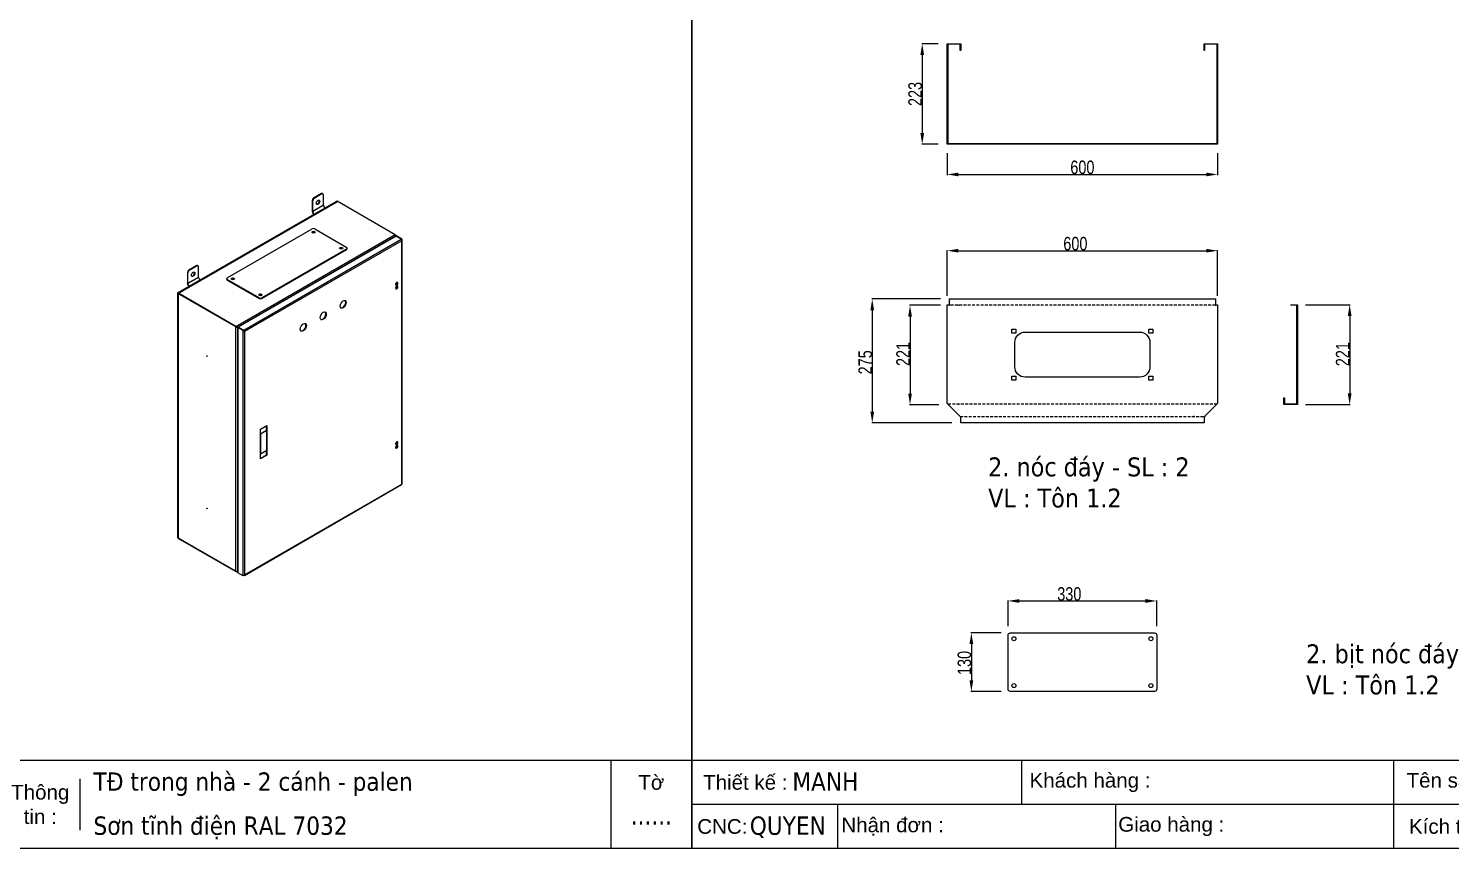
# Model space of a CAD drawing. Header units: inches. Extents: x 21 to 136330, y 8 to 58290.
# Drawn here: x 116674 to 119829, y 22848 to 24668 of the extents above; entities that cross this region are included whole.
import ezdxf
from ezdxf.enums import TextEntityAlignment as Align

# ---------------------------------------------------------------- set-up
doc = ezdxf.new("R2010")
doc.units = ezdxf.units.IN
doc.header["$MEASUREMENT"] = 0
doc.linetypes.add('HIDDEN', pattern=[9.525, 6.35, -3.175])
for name, color, linetype in [('0 KHUNG KT01', 7, 'Continuous'), ('@.0.DM. NÉT CHÍNH', 7, 'Continuous'), ('@.DM. NÉT CẮT', 2, 'Continuous'), ('@.DM. ĐIỂM DẤU', 1, 'Continuous')]:
    doc.layers.add(name, color=color, linetype=linetype)
doc.layers.add('0 TĂNG CỨNG', color=7, linetype='Continuous', lineweight=15)
doc.layers.add('@.0.DM. NÉT ĐỨT', color=8, linetype='HIDDEN', lineweight=9)
doc.layers.add('@.0.DM. KÍCH THƯỚC', color=8, linetype='Continuous', transparency=0.2)
doc.layers.add('@.0.DM. KÍCH THƯỚC @ 1', color=8, linetype='Continuous', transparency=0.2)
doc.styles.add('ARIAL', font='arial.ttf')
doc.styles.add('Note Text (ISO)', font='tahoma.ttf')
doc.styles.add('roman', font='roman.shx', dxfattribs={"width": 0.8})
doc.styles.add('Tahoma (Input Text)', font='tahoma.ttf')
doc.dimstyles.new('Kích thước Duy Mạnh', dxfattribs={"dimtxt": 30, "dimasz": 25, "dimexe": 1.25, "dimexo": 20, "dimtad": 1, "dimdec": 1, "dimtxsty": 'roman', "dimcen": 2.5, "dimclrd": 8, "dimclre": 8, "dimclrt": 2, "dimadec": 0, "dimazin": 0, "dimtfac": 1, "dimtdec": 1, "dimtix": 1, "dimtmove": 0, "dimatfit": 3, "dimfxl": 1, "dimtfillclr": 1, "dimarcsym": 0})

# ---------------------------------------------------------------- blocks, each defined once
blk = doc.blocks.new('KHUNG KT1')
at = {"color": 7}
for p, q in [((7128, -4752), (0, -4752)), ((2294.1, -4752), (2294.1, -5040)), ((6864, -4752), (6864, -5040)), ((5128.7, -4812), (5128.7, -4980)), ((4848, -4896), (0, -4896))]:
    blk.add_line(p, q, dxfattribs=at)
blk.add_lwpolyline([(0, 0), (7128, 0), (7128, -5040), (0, -5040)], close=True, dxfattribs=at)
at = {"layer": '0 KHUNG KT01'}
for p, q in [((1077.9, -4752), (1077.9, -4896)), ((476.3, -4896), (476.3, -5040)), ((1385.1, -4896), (1385.1, -5040))]:
    blk.add_line(p, q, dxfattribs=at)
at = {"color": 2, "char_height": 48, "style": 'ARIAL'}
for s, insert, width, attachment_point in [('  Tên sản phẩm :', (2299.1, -4824), 2202.321, 4), ('  Thiết kế :', (0, -4824), 2202.321, 4), ('  Khách hàng :', (1066.9, -4824), 2202.321, 4), ('Thông\\Ptin :', (4998.8, -4896), 259.945, 5), ('Tờ', (6996, -4824), 264, 5), ('CNC:', (18.2, -4968), 2202.321, 4), ('  Nhận đơn :', (451.9, -4968), 2202.321, 4), ('  Giao hàng :', (1356.7, -4968), 2202.321, 4), ('  Kích thước :', (2307, -4968), 2202.321, 4)]:
    blk.add_mtext(s, dxfattribs=dict(at, insert=insert, width=width, attachment_point=attachment_point))
at = {"color": 1, "style": 'Tahoma (Input Text)', "flags": 8}
for tag, p in [('#03', (1514.7, -4846.3)), ('#01', (328.9, -4851.1)), ('#05', (2819, -4851.1)), ('#07', (4424, -4851.1)), ('#09', (5172.9, -4851.1)), ('#02', (189.8, -4995.1)), ('#04', (1755.3, -4995.1)), ('#06', (2727.8, -4995.1)), ('#08', (4382.7, -4995.1)), ('#10', (5172.9, -4995.1))]:
    blk.add_attdef(tag, p, '', height=60, dxfattribs=at)
blk.add_attdef('#11', text='', height=60, dxfattribs=at).set_placement((6996, -4961.6), align=Align.CENTER)
at = {"layer": '0 TĂNG CỨNG', "color": 1, "style": 'ARIAL'}
blk.add_attdef('#12', (852.8, -4987.6), '', height=60, dxfattribs=at)
blk = doc.blocks.new('ư122')
at = {"layer": '@.0.DM. NÉT CHÍNH'}
for p, q in [((-146.5, 627.6), (203.5, 829.6)), ((203.5, 828.6), (-143.6, 628.2)), ((204, 828.4), (-143.1, 628)), ((205.3, 828.3), (-142.4, 627.6)), ((150.7, 832.2), (151.8, 831.6)), ((150.7, 832.2), (150.7, 809.1)), ((151.8, 808.4), (151.8, 831.6)), ((151.8, 808.4), (175.4, 822.1)), ((175.5, 821.4), (151.9, 807.8)), ((171.4, 847.5), (153.7, 837.3)), ((154.7, 836.7), (153.7, 837.3)), ((172.4, 846.9), (154.7, 836.7)), ((171.4, 847.5), (172.4, 846.9)), ((174.5, 847.1), (173.4, 847.7)), ((175.4, 822.1), (175.4, 845.2)), ((175.5, 821.4), (178, 814.9)), ((203.5, 829.3), (206.4, 831)), ((203.5, 829.3), (205.3, 828.3)), ((203.5, 828.3), (203.5, 829.3)), ((203.7, 828.2), (203.5, 828.3)), ((205.3, 828.3), (205.3, 828.3)), ((205.3, 828.3), (205.3, 828.3)), ((206.4, 831), (334.9, 756.8)), ((150.7, 809.1), (151.8, 808.4)), ((151.9, 807.8), (151, 807.7)), ((153.6, 800.9), (151, 807.7)), ((154.4, 801.3), (151.9, 807.8)), ((-37.8, 660.1), (150.8, 768.9)), ((153.7, 762.8), (150.3, 760.8)), ((153.7, 762.9), (153.7, 762.8)), ((157.1, 760.8), (153.7, 762.8)), ((156.7, 768.9), (227.4, 728.1)), ((-18.6, 552.7), (334.9, 756.8)), ((335.2, 753.1), (-14.4, 551.3)), ((336.8, 753.2), (-13.5, 550.9)), ((-1, 544.6), (347.9, 746)), ((349.6, 742.9), (0.8, 541.5)), ((215, 727.4), (211.6, 725.5)), ((215, 727.5), (215, 727.4)), ((218.4, 725.5), (215, 727.4)), ((228.6, 725.4), (228.6, 726.4)), ((335.6, 754.4), (335.3, 754.6)), ((335.6, 754.8), (335.6, 753.3)), ((336.8, 753.2), (348.6, 746.4)), ((337.9, 753.8), (337, 753.3)), ((337, 753.1), (337, 753.3)), ((337, 753.3), (348.8, 746.5)), ((349.6, 747), (337.9, 753.8)), ((347.9, 746), (348.6, 746.4)), ((348.6, 745.4), (348.6, 746.4)), ((348.6, 745.4), (348.6, 745.4)), ((348.8, 746.5), (349.6, 747)), ((348.8, 745.2), (348.8, 746.5)), ((349.6, 744.9), (349.1, 744.6)), ((349.5, 743.8), (350.3, 744.3)), ((349.6, 747), (349.6, 744.9)), ((349.6, 202.6), (349.6, 742.9)), ((350.4, 203.7), (350.4, 743.9)), ((227.4, 724.7), (38.8, 615.8)), ((38.8, 614.8), (227.4, 723.7)), ((227.4, 723.7), (227.4, 724.7)), ((-126.2, 672.3), (-125.2, 671.7)), ((-126.2, 672.3), (-126.2, 649.2)), ((-125.2, 648.5), (-125.2, 671.7)), ((-105.6, 687.6), (-123.3, 677.4)), ((-122.2, 676.8), (-123.3, 677.4)), ((-104.5, 687), (-122.2, 676.8)), ((-105.6, 687.6), (-104.5, 687)), ((-102.5, 687.2), (-103.5, 687.8)), ((-101.6, 662.2), (-101.6, 685.3)), ((-126.2, 649.2), (-125.2, 648.5)), ((-125, 647.9), (-125.9, 647.8)), ((-123.3, 641), (-125.9, 647.8)), ((-125.2, 648.5), (-101.6, 662.2)), ((-101.5, 661.5), (-125, 647.9)), ((-122.5, 641.4), (-125, 647.9)), ((-101.5, 661.5), (-99, 655)), ((-39, 657.3), (-39, 658.4)), ((-37.8, 655.6), (-37.8, 656.7)), ((32.9, 615.8), (-37.8, 656.7)), ((-37.8, 655.6), (32.9, 614.8)), ((-25.4, 659.4), (-28.8, 657.4)), ((-25.4, 659.5), (-25.4, 659.4)), ((-22, 657.4), (-25.4, 659.4)), ((337, 644.8), (337, 648.8)), ((337, 636.6), (337, 640.6)), ((337.3, 644.9), (337.9, 645.3)), ((338.1, 644.4), (337.3, 644.9)), ((337.3, 636.8), (337.9, 637.1)), ((338.1, 636.2), (337.3, 636.8)), ((338.7, 644.7), (337.9, 645.3)), ((338.7, 636.6), (337.9, 637.1)), ((338.1, 649.9), (338.7, 650.2)), ((338.7, 644.7), (338.1, 644.4)), ((338.1, 641.7), (338.7, 642)), ((338.7, 636.6), (338.1, 636.2)), ((-147.2, 84.3), (-147.2, 626.5)), ((-147.1, 626.9), (-144.2, 628.6)), ((-18.6, 552.7), (-147.1, 626.9)), ((-147.1, 625.9), (-147.1, 626.9)), ((-18.6, 551.7), (-147.1, 625.9)), ((-18.6, 551.7), (-146.5, 625.5)), ((-146.5, 625.5), (-146.5, 83.2)), ((-142.4, 627.6), (-144.2, 628.6)), ((-142.4, 627.6), (-142.4, 627.6)), ((-142.4, 627.6), (-142.4, 627.6)), ((-142.4, 627.6), (-142.4, 627.6)), ((35.9, 624), (32.5, 622)), ((32.9, 614.8), (32.9, 615.8)), ((35.9, 624.1), (35.9, 624)), ((39.2, 622), (35.9, 624)), ((38.8, 614.8), (38.8, 615.8)), ((-18.6, 551.7), (-18.6, 552.7)), ((-18.6, 9.4), (-18.6, 551.7)), ((-16.9, 551.7), (-16.2, 551.3)), ((-16.2, 551.3), (-15.1, 550.7)), ((-15.3, 550.5), (-15.3, 7.9)), ((-14.5, 551), (-15.1, 550.7)), ((-14.9, 550.5), (-15.1, 550.7)), ((-14.9, 550.5), (-15.1, 550.7)), ((-15.1, 550.7), (-15.1, 550.5)), ((-14.5, 550.3), (-13.6, 550.8)), ((-14.5, 550.3), (-14.5, 6)), ((-2.7, 543.5), (-14.5, 550.3)), ((-13.6, 550.8), (-1.9, 544)), ((-1.7, 544.1), (-13.5, 550.9)), ((-13.5, 550.9), (-13.5, 550.8)), ((-1.9, 544), (-2.7, 543.5)), ((-2.7, 541.5), (-2.7, 543.5)), ((-2.7, 541.5), (-1.9, 542)), ((-2.7, 1.2), (-2.7, 541.5)), ((-1.9, 544), (-1.9, 542)), ((-1.9, 543.2), (-1.7, 543.1)), ((-1, 542.5), (-1.9, 543)), ((-1, 542.5), (-1.9, 543)), ((-1.7, 544.1), (-1, 544.6)), ((-1.7, 543.1), (-1.7, 544.1)), ((-1, 543.5), (-1.7, 543.1)), ((-1.6, 541.1), (-0.1, 542)), ((-1, 544.6), (-1, 543.5)), ((-1, 542.5), (-0.3, 542.9)), ((-1, 541.8), (-1, 542.5)), ((-0.2, 542.1), (-0.1, 542.2)), ((-0.2, 541.9), (-0.2, 542.1)), ((-0.1, 542), (-0.1, 543.8)), ((-0.1, 542), (0.8, 541.5)), ((0.8, 541.5), (0.8, 1.2)), ((36.2, 324.8), (50.3, 332.9)), ((36.2, 258.8), (36.2, 324.8)), ((36.2, 314.4), (49.4, 322)), ((50.2, 321.5), (36.2, 313.4)), ((49.4, 322), (49.4, 332.4)), ((50.2, 321.5), (49.4, 322)), ((50.2, 300.1), (50.2, 321.5)), ((50.3, 332.9), (50.3, 300.1)), ((36.2, 313.4), (36.2, 313.5)), ((36.2, 313.4), (36.2, 270.2)), ((50.3, 300.1), (50.2, 300.2)), ((50.3, 300.1), (50.2, 300.1)), ((50.2, 299.7), (50.3, 299.8)), ((50.2, 278.3), (50.2, 299.7)), ((50.3, 299.8), (50.3, 266.9)), ((337, 291), (337, 295)), ((337, 282.8), (337, 286.8)), ((337.3, 291.1), (337.9, 291.4)), ((338.1, 290.6), (337.3, 291.1)), ((338.7, 290.9), (337.9, 291.4)), ((338.1, 296), (338.7, 296.4)), ((338.7, 290.9), (338.1, 290.6)), ((338.1, 287.9), (338.7, 288.2)), ((36.2, 270.2), (50.2, 278.3)), ((36.2, 270.2), (36.2, 270.2)), ((36.2, 259.8), (49.4, 267.5)), ((50.3, 266.9), (36.2, 258.8)), ((49.4, 267.5), (49.4, 277.8)), ((50.3, 266.9), (49.4, 267.5)), ((337.3, 282.9), (337.9, 283.3)), ((338.1, 282.4), (337.3, 282.9)), ((338.7, 282.8), (337.9, 283.3)), ((338.7, 282.8), (338.1, 282.4)), ((0.3, 0.1), (349.1, 201.5)), ((0.8, 1.2), (349.6, 202.6)), ((-147, 83.6), (-147.1, 83.6)), ((-18.6, 9.4), (-147.1, 83.6)), ((-147.1, 83.6), (-147.1, 82.6)), ((-147.1, 82.6), (-18.6, 8.4)), ((-146.5, 83.2), (-18.6, 9.4)), ((-18.6, 9.4), (-18.6, 8.4)), ((-16.5, 8.8), (-15.3, 9.5)), ((-2.7, -0.8), (-14.5, 6)), ((-2.7, -0.8), (-2.7, 1.2)), ((-1.9, 0.9), (-1.9, -0.3)), ((-1.7, 0.8), (-1.9, 0.9)), ((-1.7, 0.8), (-1.6, 0.9)), ((-1.7, 0.8), (-1.7, -0.2)), ((-1, 0.2), (-1.7, -0.2)), ((-1, 0.2), (-1, 0.8)), ((-0.1, 0), (-0.1, 0.9)), ((-1.9, -0.3), (-2.7, -0.8)), ((-1.9, -0.1), (-1.7, -0.2))]:
    blk.add_line(p, q, dxfattribs=at)
for centre, major_axis, start_param, end_param in [((153.7, 833.9), (-2.08, -3.61), 3.926991, 5.497787), ((154.7, 833.3), (2.08, 3.61), 0.785398, 2.356194), ((162.5, 828.8), (-2.71, -4.69), 0.197088, 2.944505), ((171.4, 844.1), (2.08, 3.61), 0, 0.785398), ((172.4, 843.5), (2.08, 3.61), 5.497787, 7.068583), ((176.4, 821.4), (-0.75, 1.3), 0.785398, 1.308997), ((205.3, 828.6), (2.5, 0), 1.770509, 2.356194), ((205.3, 826.2), (-1.25, 2.17), 5.497787, 6.283185), ((152.8, 807.8), (1.5, -2.6), 3.926991, 4.45059), ((152.8, 807.8), (-0.75, 1.3), 0.785398, 1.308997), ((153.7, 760.8), (3.75, 0), 0.237941, 2.903652), ((153.7, 767.2), (4.17, 0), 0.785398, 2.356194), ((215, 725.4), (3.75, 0), 0.237941, 2.903652), ((224.4, 726.4), (4.17, 0), 5.497787, 7.068583), ((333.1, 753.8), (1.77, 3.06), 4.790313, 5.235988), ((333.1, 754.8), (2.5, 0), 6.021386, 6.871467), ((347.9, 743.9), (1.25, -2.17), 1.832596, 2.356194), ((347.9, 743.9), (1.25, -2.17), 0.785398, 1.832596), ((347.9, 743.9), (2.5, 0), 0.261799, 0.785398), ((347.9, 743.9), (2.5, 0), 5.497787, 6.544985), ((224.4, 725.4), (4.17, 0), 5.497787, 6.283185), ((-123.3, 674), (-2.08, -3.61), 3.926991, 5.497787), ((-122.2, 673.4), (2.08, 3.61), 0.785398, 2.356194), ((-114.4, 668.9), (-2.71, -4.69), 0.197088, 2.944505), ((-105.6, 684.2), (2.08, 3.61), 0, 0.785398), ((-104.5, 683.6), (2.08, 3.61), 5.497787, 7.068583), ((-124.1, 647.9), (1.5, -2.6), 3.926991, 4.45059), ((-124.1, 647.9), (-0.75, 1.3), 0.785398, 1.308997), ((-100.5, 661.5), (-0.75, 1.3), 0.785398, 1.308997), ((-34.9, 658.4), (-4.17, 0), 5.497787, 7.068583), ((-34.9, 657.3), (-4.17, 0), 0, 0.785398), ((-25.4, 657.3), (3.75, 0), 0.237941, 2.903652), ((338.1, 647.1), (-1.67, -2.89), 3.926991, 7.068583), ((338.1, 639), (-1.67, -2.89), 3.926991, 7.068583), ((337.3, 647.6), (-1.67, -2.89), 0.268375, 0.785398), ((337.3, 639.5), (-1.67, -2.89), 0.268375, 0.785398), ((337.9, 648), (1.67, 2.89), 3.926991, 6.01481), ((337.9, 639.8), (1.67, 2.89), 3.926991, 6.01481), ((338.7, 647.5), (1.67, 2.89), 3.926991, 7.068583), ((338.7, 639.3), (1.67, 2.89), 3.926991, 7.068583), ((-144.7, 626.5), (-2.5, 0), 5.497787, 6.623022), ((-142.4, 625.5), (-1.25, 2.17), 5.497787, 5.579459), ((35.9, 622), (3.75, 0), 0.237941, 2.903652), ((35.9, 617.5), (-4.17, 0), 0.785398, 2.356194), ((35.9, 616.5), (4.17, 0), 3.926991, 5.497787), ((218.5, 602.2), (-4.79, -8.3), 0.092363, 3.04923), ((174.3, 576.7), (-4.79, -8.3), 0.092363, 3.04923), ((-16.9, 552.7), (-2.5, 0), 0.785398, 1.832596), ((-1, 542.5), (2.5, 0), 3.926991, 4.45059), ((-1, 542.5), (-1.25, 0), 0.785398, 2.356194), ((-1, 542.5), (2.5, 0), 4.45059, 5.497787), ((-1, 542.5), (-1.25, 2.17), 4.974188, 5.497787), ((-1, 542.5), (0.63, -1.08), 0.785398, 2.356194), ((-1, 542.5), (-1.25, 2.17), 3.926991, 4.974188), ((130.1, 551.2), (-4.79, -8.3), 0.092363, 3.04923), ((338.1, 293.3), (-1.67, -2.89), 3.926991, 7.068583), ((338.1, 285.1), (-1.67, -2.89), 3.926991, 7.068583), ((337.3, 293.8), (-1.67, -2.89), 0.268375, 0.785398), ((337.9, 294.2), (1.67, 2.89), 3.926991, 6.01481), ((337.9, 286), (1.67, 2.89), 3.926991, 6.01481), ((338.7, 293.7), (1.67, 2.89), 3.926991, 7.068583), ((338.7, 285.5), (1.67, 2.89), 3.926991, 7.068583), ((337.3, 285.7), (-1.67, -2.89), 0.268375, 0.785398), ((347.9, 203.7), (1.25, -2.17), 0, 0.785398), ((347.9, 203.7), (2.5, 0), 5.497787, 6.283185), ((-144.7, 84.3), (-2.5, 0), 0, 0.785398), ((-16.9, 10.4), (2.5, 0), 3.926991, 4.974188), ((-16.9, 11.5), (-1.77, -3.06), 1.047198, 1.492872), ((-1, 2.3), (-2.5, 0), 0.785398, 1.308997), ((-1, 2.3), (-2.5, 0), 1.308997, 2.356194), ((-1, 2.3), (1.25, -2.17), 5.497787, 6.021386), ((-1, 2.3), (1.25, -2.17), 6.021386, 7.068583)]:
    blk.add_ellipse(centre, major_axis=major_axis, ratio=0.57735, start_param=start_param, end_param=end_param, dxfattribs=at)
for centre, major_axis in [((163.6, 828.2), (2.71, 4.69)), ((153.7, 761.8), (3.75, 0)), ((215, 726.4), (3.75, 0)), ((-113.4, 668.3), (2.71, 4.69)), ((-25.4, 658.4), (3.75, 0)), ((35.9, 623), (3.75, 0)), ((219.4, 601.7), (-4.79, -8.3)), ((175.2, 576.2), (-4.79, -8.3)), ((131, 550.7), (-4.79, -8.3)), ((-82.6, 486.6), (0.417, -0.722)), ((-82.6, 148.4), (0.417, -0.722))]:
    blk.add_ellipse(centre, major_axis=major_axis, ratio=0.57735, dxfattribs=at)
for points, knots in [([(334.9, 756.8), (335.1, 756.3), (335.3, 755.3), (335.3, 754.3), (335.2, 753.9), (335.1, 753.4), (335, 753)], [0, 0, 0, 0, 1.026322, 1.026322, 1.026322, 1.492872, 1.492872, 1.492872, 1.492872]), ([(336, 753.3), (336.2, 753.4), (336.4, 753.6), (336.6, 753.6), (336.7, 753.6), (336.7, 753.7), (336.7, 753.7)], [-0.4991094, -0.4991094, -0.4991094, -0.4991094, -0.3376904, -0.3376904, -0.3376904, -0.3123669, -0.3123669, -0.3123669, -0.3123669]), ([(-15.1, 550.7), (-15.5, 551.2), (-16.2, 551.8), (-17.1, 552.3), (-17.6, 552.5), (-18.1, 552.7), (-18.6, 552.7)], [0, 0, 0, 0, 1.026322, 1.026322, 1.026322, 1.570796, 1.570796, 1.570796, 1.570796]), ([(-15.3, 550.5), (-15.2, 550.5), (-15.1, 550.5), (-15, 550.5), (-14.9, 550.5), (-14.9, 550.5)], [0, 0, 0, 0, 0.05927995, 0.05927995, 0.09014285, 0.09014285, 0.09014285, 0.09014285]), ([(-14.9, 550.5), (-14.8, 550.6), (-14.6, 550.6), (-14.3, 550.6), (-14.1, 550.7), (-13.9, 550.8), (-13.9, 550.8), (-13.8, 550.8)], [0, 0, 0, 0, 0.0657669, 0.0657669, 0.1323234, 0.1323234, 0.156553, 0.156553, 0.156553, 0.156553]), ([(-14.1, 551.3), (-14.1, 551.2), (-14.1, 551.1), (-14.1, 550.9), (-14, 550.8), (-14, 550.7)], [-0.27624246, -0.27624246, -0.27624246, -0.27624246, -0.21413632, -0.21413632, -0.17938515, -0.17938515, -0.17938515, -0.17938515]), ([(-14, 551.3), (-14, 551.1), (-14, 551), (-14, 550.9), (-14, 550.8), (-14, 550.7)], [-0.29607044, -0.29607044, -0.29607044, -0.29607044, -0.23376334, -0.23376334, -0.20012323, -0.20012323, -0.20012323, -0.20012323]), ([(-18.6, 8.4), (-17.7, 8.3), (-16.7, 8.5), (-16, 9.2), (-15.7, 9.4), (-15.4, 9.8), (-15.3, 10.1)], [0, 0, 0, 0, 1.026322, 1.026322, 1.026322, 1.454382, 1.454382, 1.454382, 1.454382]), ([(-15.3, 7.9), (-15.3, 7.7), (-15.2, 7.5), (-15.2, 7.3), (-15.2, 7.3), (-15.2, 7.2), (-15.2, 7.1)], [-0.468655, -0.468655, -0.468655, -0.468655, -0.350237, -0.350237, -0.350237, -0.3033353, -0.3033353, -0.3033353, -0.3033353])]:
    blk.add_open_spline(points, degree=3, knots=knots, dxfattribs=at)
for points in [[(335.2, 753.1), (335.4, 753.2), (335.5, 753.2), (335.7, 753.3)], [(335.7, 753.3), (335.8, 753.3), (335.9, 753.3), (336, 753.3)], [(336, 753.3), (336.2, 753.3), (336.5, 753.3), (336.8, 753.2)], [(336.7, 753.7), (336.6, 753.5), (336.5, 753.4), (336.4, 753.3)], [(336.7, 753.7), (337.1, 753.8), (337.5, 753.8), (337.9, 753.8)], [(337, 753.3), (336.9, 753.3), (336.9, 753.2), (336.8, 753.2)], [(-15.2, 550.5), (-15.2, 550.5), (-15.3, 550.5), (-15.3, 550.5)], [(-14.5, 550.3), (-14.8, 550.4), (-15.1, 550.5), (-15.2, 550.5)], [(-14.9, 550.5), (-15, 550.5), (-15.1, 550.5), (-15.2, 550.5)], [(-14.1, 551.3), (-14.4, 551.4), (-14.6, 551.1), (-14.5, 550.6)], [(-14, 551.3), (-14, 551.3), (-14.1, 551.3), (-14.1, 551.3)], [(-13.5, 550.9), (-13.7, 551.1), (-13.9, 551.2), (-14, 551.3)], [(-13.8, 550.8), (-13.7, 550.8), (-13.7, 550.8), (-13.6, 550.8)], [(-15.2, 7.1), (-15.1, 6.7), (-14.9, 6.3), (-14.5, 6)]]:
    blk.add_open_spline(points, degree=3, dxfattribs=at)
blk = doc.blocks.new('*D1843')
at = {"layer": '@.0.DM. KÍCH THƯỚC', "color": 8, "lineweight": -2, "transparency": 16777216}
for p, q in [((118712.5, 24074.9), (118712.5, 24176.2)), ((119312.5, 24074.9), (119312.5, 24176.2))]:
    blk.add_line(p, q, dxfattribs=at)
at = {"layer": '@.0.DM. KÍCH THƯỚC', "lineweight": -2, "transparency": 16777216}
blk.add_line((118737.5, 24174.9), (119287.5, 24174.9), dxfattribs=at)
at = {"layer": '@.0.DM. KÍCH THƯỚC', "transparency": 16777216}
for points in [[(118737.5, 24179.1), (118737.5, 24170.8), (118712.5, 24174.9)], [(119287.5, 24179.1), (119287.5, 24170.8), (119312.5, 24174.9)]]:
    blk.add_solid(points, dxfattribs=at)
at = {"layer": 'Defpoints', "color": 0, "transparency": 16777216}
for p in [(119312.5, 24174.9), (118712.5, 24054.9), (119312.5, 24054.9)]:
    blk.add_point(p, dxfattribs=at)
at = {"layer": '@.0.DM. KÍCH THƯỚC', "color": 2, "transparency": 16777216, "insert": (118970.2, 24205.6), "char_height": 30, "attachment_point": 1, "style": 'roman'}
blk.add_mtext('600', dxfattribs=at)
blk = doc.blocks.new('*D1844')
at = {"layer": '@.0.DM. KÍCH THƯỚC', "color": 8, "lineweight": -2, "transparency": 16777216}
for p, q in [((118697.5, 24067.8), (118545, 24067.8)), ((118722.5, 23792.8), (118545, 23792.8))]:
    blk.add_line(p, q, dxfattribs=at)
at = {"layer": '@.0.DM. KÍCH THƯỚC', "lineweight": -2, "transparency": 16777216}
blk.add_line((118546.2, 24042.8), (118546.2, 23817.8), dxfattribs=at)
at = {"layer": '@.0.DM. KÍCH THƯỚC', "transparency": 16777216}
for points in [[(118542.1, 24042.8), (118550.4, 24042.8), (118546.2, 24067.8)], [(118542.1, 23817.8), (118550.4, 23817.8), (118546.2, 23792.8)]]:
    blk.add_solid(points, dxfattribs=at)
at = {"layer": 'Defpoints', "color": 0, "transparency": 16777216}
for p in [(118717.5, 24067.8), (118546.2, 23792.8), (118742.5, 23792.8)]:
    blk.add_point(p, dxfattribs=at)
at = {"layer": '@.0.DM. KÍCH THƯỚC', "color": 2, "transparency": 16777216, "insert": (118515.6, 23900.4), "char_height": 30, "attachment_point": 1, "rotation": 90, "style": 'roman'}
blk.add_mtext('275', dxfattribs=at)
blk = doc.blocks.new('*D1845')
at = {"layer": '@.0.DM. KÍCH THƯỚC', "color": 8, "lineweight": -2, "transparency": 16777216}
for p, q in [((118847.5, 23341.7), (118847.5, 23398.8)), ((119177.5, 23341.7), (119177.5, 23398.8))]:
    blk.add_line(p, q, dxfattribs=at)
at = {"layer": '@.0.DM. KÍCH THƯỚC', "lineweight": -2, "transparency": 16777216}
blk.add_line((118872.5, 23397.6), (119152.5, 23397.6), dxfattribs=at)
at = {"layer": '@.0.DM. KÍCH THƯỚC', "transparency": 16777216}
for points in [[(118872.5, 23401.7), (118872.5, 23393.4), (118847.5, 23397.6)], [(119152.5, 23401.7), (119152.5, 23393.4), (119177.5, 23397.6)]]:
    blk.add_solid(points, dxfattribs=at)
at = {"layer": 'Defpoints', "color": 0, "transparency": 16777216}
for p in [(119177.5, 23397.6), (118847.5, 23321.7), (119177.5, 23321.7)]:
    blk.add_point(p, dxfattribs=at)
at = {"layer": '@.0.DM. KÍCH THƯỚC', "color": 2, "transparency": 16777216, "insert": (118956.7, 23428.2), "char_height": 30, "attachment_point": 1, "style": 'roman'}
blk.add_mtext('330', dxfattribs=at)
blk = doc.blocks.new('*D1846')
at = {"layer": '@.0.DM. KÍCH THƯỚC', "color": 8, "lineweight": -2, "transparency": 16777216}
for p, q in [((118832.5, 23326.7), (118764.9, 23326.7)), ((118832.5, 23196.7), (118764.9, 23196.7))]:
    blk.add_line(p, q, dxfattribs=at)
at = {"layer": '@.0.DM. KÍCH THƯỚC', "lineweight": -2, "transparency": 16777216}
blk.add_line((118766.2, 23301.7), (118766.2, 23221.7), dxfattribs=at)
at = {"layer": '@.0.DM. KÍCH THƯỚC', "transparency": 16777216}
for points in [[(118762, 23301.7), (118770.3, 23301.7), (118766.2, 23326.7)], [(118762, 23221.7), (118770.3, 23221.7), (118766.2, 23196.7)]]:
    blk.add_solid(points, dxfattribs=at)
at = {"layer": 'Defpoints', "color": 0, "transparency": 16777216}
for p in [(118852.5, 23326.7), (118766.2, 23196.7), (118852.5, 23196.7)]:
    blk.add_point(p, dxfattribs=at)
at = {"layer": '@.0.DM. KÍCH THƯỚC', "color": 2, "transparency": 16777216, "insert": (118735.6, 23233.2), "char_height": 30, "attachment_point": 1, "rotation": 90, "style": 'roman'}
blk.add_mtext('130', dxfattribs=at)
blk = doc.blocks.new('*D1851')
at = {"layer": '@.0.DM. KÍCH THƯỚC', "color": 8, "lineweight": -2, "transparency": 16777216}
for p, q in [((118697.5, 24053.9), (118628.9, 24053.9)), ((118693.7, 23833), (118628.9, 23833))]:
    blk.add_line(p, q, dxfattribs=at)
at = {"layer": '@.0.DM. KÍCH THƯỚC', "lineweight": -2, "transparency": 16777216}
blk.add_line((118630.1, 24028.9), (118630.1, 23858), dxfattribs=at)
at = {"layer": '@.0.DM. KÍCH THƯỚC', "transparency": 16777216}
for points in [[(118626, 24028.9), (118634.3, 24028.9), (118630.1, 24053.9)], [(118626, 23858), (118634.3, 23858), (118630.1, 23833)]]:
    blk.add_solid(points, dxfattribs=at)
at = {"layer": 'Defpoints', "color": 0, "transparency": 16777216}
for p in [(118717.5, 24053.9), (118630.1, 23833), (118713.7, 23833)]:
    blk.add_point(p, dxfattribs=at)
at = {"layer": '@.0.DM. KÍCH THƯỚC', "color": 2, "transparency": 16777216, "insert": (118599.5, 23919), "char_height": 30, "attachment_point": 1, "rotation": 90, "style": 'roman'}
blk.add_mtext('221', dxfattribs=at)
blk = doc.blocks.new('*D1880')
at = {"layer": '@.0.DM. KÍCH THƯỚC', "color": 8, "lineweight": -2, "transparency": 16777216}
for p, q in [((119507.4, 24054.9), (119606.8, 24054.9)), ((119507.4, 23833.6), (119606.8, 23833.6))]:
    blk.add_line(p, q, dxfattribs=at)
at = {"layer": '@.0.DM. KÍCH THƯỚC', "lineweight": -2, "transparency": 16777216}
blk.add_line((119605.6, 24029.9), (119605.6, 23858.6), dxfattribs=at)
at = {"layer": '@.0.DM. KÍCH THƯỚC', "transparency": 16777216}
for points in [[(119601.4, 24029.9), (119609.8, 24029.9), (119605.6, 24054.9)], [(119601.4, 23858.6), (119609.8, 23858.6), (119605.6, 23833.6)]]:
    blk.add_solid(points, dxfattribs=at)
at = {"layer": 'Defpoints', "color": 0, "transparency": 16777216}
for p in [(119487.4, 24054.9), (119487.4, 23833.6), (119605.6, 23833.6)]:
    blk.add_point(p, dxfattribs=at)
at = {"layer": '@.0.DM. KÍCH THƯỚC', "color": 2, "transparency": 16777216, "insert": (119575, 23918.6), "char_height": 30, "attachment_point": 1, "rotation": 90, "style": 'roman'}
blk.add_mtext('221', dxfattribs=at)
blk = doc.blocks.new('*D1882')
at = {"layer": '@.0.DM. KÍCH THƯỚC', "color": 8, "lineweight": -2, "transparency": 16777216}
for p, q in [((118692.5, 24634.3), (118655.9, 24634.3)), ((118692.5, 24411.3), (118655.9, 24411.3))]:
    blk.add_line(p, q, dxfattribs=at)
at = {"layer": '@.0.DM. KÍCH THƯỚC', "lineweight": -2, "transparency": 16777216}
blk.add_line((118657.1, 24609.3), (118657.1, 24436.3), dxfattribs=at)
at = {"layer": '@.0.DM. KÍCH THƯỚC', "transparency": 16777216}
for points in [[(118653, 24609.3), (118661.3, 24609.3), (118657.1, 24634.3)], [(118653, 24436.3), (118661.3, 24436.3), (118657.1, 24411.3)]]:
    blk.add_solid(points, dxfattribs=at)
at = {"layer": 'Defpoints', "color": 0, "transparency": 16777216}
for p in [(118712.5, 24634.3), (118657.1, 24411.3), (118712.5, 24411.3)]:
    blk.add_point(p, dxfattribs=at)
at = {"layer": '@.0.DM. KÍCH THƯỚC', "color": 2, "transparency": 16777216, "insert": (118641.5, 24522.8), "char_height": 30, "attachment_point": 5, "rotation": 90, "style": 'roman'}
blk.add_mtext('223', dxfattribs=at)
blk = doc.blocks.new('*D1883')
at = {"layer": '@.0.DM. KÍCH THƯỚC', "color": 8, "lineweight": -2, "transparency": 16777216}
for p, q in [((118712.5, 24391.3), (118712.5, 24342.9)), ((119312.5, 24391.3), (119312.5, 24342.9))]:
    blk.add_line(p, q, dxfattribs=at)
at = {"layer": '@.0.DM. KÍCH THƯỚC', "lineweight": -2, "transparency": 16777216}
blk.add_line((118737.5, 24344.1), (119287.5, 24344.1), dxfattribs=at)
at = {"layer": '@.0.DM. KÍCH THƯỚC', "transparency": 16777216}
for points in [[(118737.5, 24348.3), (118737.5, 24340), (118712.5, 24344.1)], [(119287.5, 24348.3), (119287.5, 24340), (119312.5, 24344.1)]]:
    blk.add_solid(points, dxfattribs=at)
at = {"layer": 'Defpoints', "color": 0, "transparency": 16777216}
for p in [(118712.5, 24411.3), (119312.5, 24411.3), (119312.5, 24344.1)]:
    blk.add_point(p, dxfattribs=at)
at = {"layer": '@.0.DM. KÍCH THƯỚC', "color": 2, "transparency": 16777216, "insert": (119012.5, 24359.8), "char_height": 30, "attachment_point": 5, "style": 'roman'}
blk.add_mtext('600', dxfattribs=at)

msp = doc.modelspace()

# ---------------------------------------------------------------- linework, layer by layer
at = {"layer": '@.0.DM. NÉT CHÍNH'}
for p, q in [((118717.5391, 24054.9323), (118717.5391, 24053.8895)), ((119307.5391, 24054.9323), (119307.5391, 24053.8895))]:
    msp.add_line(p, q, dxfattribs=at)
for points in [[(119282.5391, 24619.3389), (119282.5391, 24634.3389), (119312.5391, 24634.3389), (119312.5391, 24411.3389), (118712.5391, 24411.3389), (118712.5391, 24634.3389), (118742.5391, 24634.3389), (118742.5391, 24619.3389), (118741.3391, 24619.3389), (118741.3391, 24633.1389), (118713.7391, 24633.1389), (118713.7391, 24412.5389), (119311.3391, 24412.5389), (119311.3391, 24633.1389), (119283.7391, 24633.1389), (119283.7391, 24619.3389)], [(119489.7864, 24054.9323), (119489.7864, 23833.6323), (119459.7864, 23833.6323), (119459.7864, 23848.6323), (119460.9864, 23848.6323), (119460.9864, 23834.8323), (119488.5864, 23834.8323), (119488.5864, 24053.7323), (119474.7864, 24053.7323), (119474.7864, 24054.9323)]]:
    msp.add_lwpolyline(points, close=True, dxfattribs=at)
for points in [[(119308.5819, 24054.9323), (119312.5391, 24054.9323), (119312.5391, 23835.718), (119284.9391, 23808.118), (119282.5391, 23805.4037), (119282.5391, 23792.8037), (118742.5391, 23792.8037), (118742.5391, 23805.4037), (118740.1391, 23808.118), (118712.5391, 23835.718), (118712.5391, 24054.9323), (118716.4963, 24054.9323)], [(118717.5391, 24054.9323), (118717.5391, 24067.8467), (119307.5391, 24067.8467), (119307.5391, 24054.9323)]]:
    msp.add_lwpolyline(points, dxfattribs=at)
msp.add_lwpolyline([(118852.5391, 23326.7349), (119172.5391, 23326.7349, -0.414213562), (119177.5391, 23321.7349), (119177.5391, 23201.7349, -0.414213562), (119172.5391, 23196.7349), (118852.5391, 23196.7349, -0.414213562), (118847.5391, 23201.7349), (118847.5391, 23321.7349, -0.414213562)], format="xyb", close=True, dxfattribs=at)
for centre, start, end in [((118717.5391, 24054.9323), 180, 270), ((119307.5391, 24054.9323), 270, 0)]:
    msp.add_arc(centre, 1.0428, start, end, dxfattribs=at)
at = {"layer": '@.0.DM. NÉT ĐỨT'}
for p, q in [((119307.5391, 24053.8895), (118717.5391, 24053.8895)), ((119311.3391, 23834.6752), (118713.7391, 23834.6752)), ((118741.3391, 23806.7608), (119283.7391, 23806.7608))]:
    msp.add_line(p, q, dxfattribs=at)
at = {"layer": '@.DM. NÉT CẮT'}
for points in [[(118865.0391, 23991.7823), (118856.0391, 23991.7823), (118856.0391, 24000.7823), (118865.0391, 24000.7823)], [(119169.0391, 23991.7823), (119160.0391, 23991.7823), (119160.0391, 24000.7823), (119169.0391, 24000.7823)], [(118856.0391, 23896.7823), (118865.0391, 23896.7823), (118865.0391, 23887.7823), (118856.0391, 23887.7823)], [(119160.0391, 23896.7823), (119169.0391, 23896.7823), (119169.0391, 23887.7823), (119160.0391, 23887.7823)]]:
    msp.add_lwpolyline(points, close=True, dxfattribs=at)
msp.add_lwpolyline([(119139.5391, 23894.2823), (118885.5391, 23894.2823, -0.414213562), (118862.5391, 23917.2823), (118862.5391, 23971.2823, -0.414213562), (118885.5391, 23994.2823), (119139.5391, 23994.2823, -0.414213562), (119162.5391, 23971.2823), (119162.5391, 23917.2823, -0.414213562)], format="xyb", close=True, dxfattribs=at)
for centre in [(118860.5391, 23313.7349), (119164.5391, 23313.7349), (118860.5391, 23209.7349), (119164.5391, 23209.7349)]:
    msp.add_circle(centre, 4.5, dxfattribs=at)
at = {"layer": '@.DM. ĐIỂM DẤU'}
for p, q in [((118736.9498, 24053.8895), (118738.9498, 24053.8895)), ((119288.1285, 24053.8895), (119286.1285, 24053.8895)), ((118737.5391, 23834.6752), (118739.5391, 23834.6752)), ((119287.5391, 23834.6752), (119285.5391, 23834.6752)), ((118764.69, 23806.7608), (118766.69, 23806.7608)), ((119260.3883, 23806.7608), (119258.3883, 23806.7608))]:
    msp.add_line(p, q, dxfattribs=at)

# ---------------------------------------------------------------- block references
at = {"layer": '0 TĂNG CỨNG', "color": 1}
ref = msp.add_blockref('KHUNG KT1', (113306.2353, 26269.8596), dxfattribs=dict(at, xscale=0.6789308409752146, yscale=0.6789308409752146, zscale=0.6789308409752146))
ref.add_attrib('#10', 'Sơn tĩnh điện RAL 7032', (116818.2766, 22878.559), dxfattribs={"layer": '0', "color": 1, "height": 40.73585, "style": 'Tahoma (Input Text)'})
ref.add_attrib('#09', 'TÐ trong nhà - 2 cánh - palen', (116818.2766, 22976.325), dxfattribs={"layer": '0', "color": 1, "height": 40.73585, "style": 'Tahoma (Input Text)'})
ref.add_attrib('#11', '......', dxfattribs={"layer": '0', "color": 1, "height": 40.73585, "style": 'Tahoma (Input Text)'}).set_placement((118056.0244, 22901.2528), align=Align.CENTER)
ref = msp.add_blockref('KHUNG KT1', (118145.6544, 26269.8596), dxfattribs=dict(at, xscale=0.6789308409752146, yscale=0.6789308409752146, zscale=0.6789308409752146))
ref.add_attrib('#01', 'MANH', (118368.974, 22976.325), dxfattribs={"layer": '0', "color": 1, "height": 40.73585, "style": 'Tahoma (Input Text)'})
ref.add_attrib('#02', 'QUYEN', (118274.5061, 22878.559), dxfattribs={"layer": '0', "color": 1, "height": 40.73585, "style": 'Tahoma (Input Text)'})
at = {"layer": '@.0.DM. NÉT CHÍNH'}
msp.add_blockref('ư122', (117152.8293, 23454.276), dxfattribs=at)

# ---------------------------------------------------------------- texts
at = {"layer": '@.0.DM. NÉT CHÍNH', "color": 2, "char_height": 41.999999, "width": 824.011569, "attachment_point": 1, "line_spacing_factor": 0.987884, "style": 'Note Text (ISO)'}
for s, insert in [('\\fTahoma|b0|i0;2. nóc đáy - SL : 2\\P\\fTahoma|b0|i0;VL : Tôn 1.2\\P', (118803.3693, 23716.1919)), ('\\fTahoma|b0|i0;2. bịt nóc đáy - SL : 2\\P\\fTahoma|b0|i0;VL : Tôn 1.2\\P', (119509.1121, 23301.3938))]:
    msp.add_mtext(s, dxfattribs=dict(at, insert=insert))

# ---------------------------------------------------------------- dimensions: what is measured, and where the dimension line sits
at = {"layer": '@.0.DM. KÍCH THƯỚC @ 1'}
dim = msp.add_linear_dim(base=(118657.1493, 24411.3389), p1=(118712.5391, 24634.3389), p2=(118712.5391, 24411.3389), angle=90, dimstyle='Kích thước Duy Mạnh', override={"dimscale": 1, "dimdec": 0, "dimclrd": 256, "dimtdec": 0, "dimtix": 1, "dimtofl": 1, "dimtmove": 0, "dimatfit": 3}, dxfattribs=at)
dim.commit()
dim.dimension.update_dxf_attribs({"geometry": '*D1882', "text_midpoint": (118641.5243, 24522.8389)})
dim = msp.add_linear_dim(base=(119312.5391, 24344.129), p1=(118712.5391, 24411.3389), p2=(119312.5391, 24411.3389), dimstyle='Kích thước Duy Mạnh', override={"dimscale": 1, "dimdec": 0, "dimclrd": 256, "dimtdec": 0, "dimtix": 1, "dimtofl": 1, "dimtmove": 0, "dimatfit": 3}, dxfattribs=at)
dim.commit()
dim.dimension.update_dxf_attribs({"geometry": '*D1883', "text_midpoint": (119012.5391, 24359.754)})
for base, p1, p2, picture, middle in [((119312.5391, 24174.9323), (118712.5391, 24054.9323), (119312.5391, 24054.9323), '*D1843', (119001.09, 24174.9323)), ((119177.5391, 23397.57), (118847.5391, 23321.7349), (119177.5391, 23321.7349), '*D1845', (118987.5391, 23397.57))]:
    dim = msp.add_linear_dim(base=base, p1=p1, p2=p2, dimstyle='Kích thước Duy Mạnh', override={"dimscale": 1, "dimdec": 0, "dimclrd": 256, "dimtdec": 0, "dimtix": 1, "dimtofl": 0, "dimtmove": 0, "dimatfit": 1}, dxfattribs=at)
    dim.commit()
    dim.dimension.update_dxf_attribs({"geometry": picture, "text_midpoint": middle, "dimtype": 128})
for base, p1, p2, angle, picture, middle in [((118546.236, 23792.8037), (118717.5391, 24067.8467), (118742.5391, 23792.8037), 270, '*D1844', (118546.236, 23931.2573)), ((118630.1333, 23832.9752), (118717.5391, 24053.8895), (118713.7391, 23832.9752), 90, '*D1851', (118630.1333, 23944.693)), ((119605.5864, 23833.6323), (119487.3864, 24054.9323), (119487.3864, 23833.6323), 270, '*D1880', (119605.5864, 23944.3323)), ((118766.1827, 23196.7349), (118852.5391, 23326.7349), (118852.5391, 23196.7349), 270, '*D1846', (118766.1827, 23261.7349))]:
    dim = msp.add_linear_dim(base=base, p1=p1, p2=p2, angle=angle, dimstyle='Kích thước Duy Mạnh', override={"dimscale": 1, "dimdec": 0, "dimclrd": 256, "dimtdec": 0, "dimtix": 1, "dimtofl": 0, "dimtmove": 0, "dimatfit": 1}, dxfattribs=at)
    dim.commit()
    dim.dimension.update_dxf_attribs({"geometry": picture, "text_midpoint": middle, "dimtype": 128})

doc.saveas('drawing.dxf')
